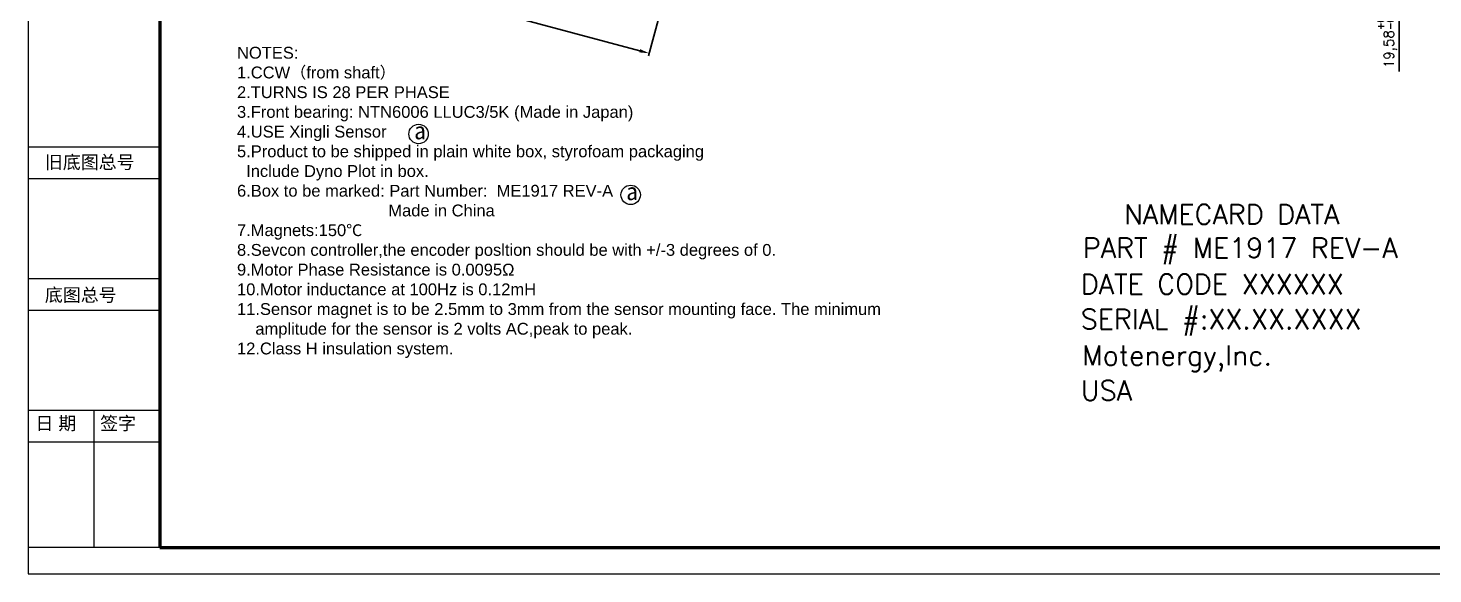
# Model space of a CAD drawing. Header units: millimetres. Extents: x 3703 to 4905, y -22764 to -21944.
# Drawn here: x 3703 to 4416, y -22764 to -22487 of the extents above; entities that cross this region are included whole.
import ezdxf

# ---------------------------------------------------------------- set-up
doc = ezdxf.new("R2010")
doc.units = ezdxf.units.MM
doc.header["$MEASUREMENT"] = 0
for name, color, linetype, lineweight in [('AM_0', 7, 'Continuous', 60), ('BTITLE', 7, 'Continuous', 20), ('DIM', 1, 'Continuous', 18), ('G尺寸线', 140, 'Continuous', 13), ('Layer4', 3, 'Continuous', 18), ('细实线', 4, 'Continuous', 20)]:
    doc.layers.add(name, color=color, linetype=linetype, lineweight=lineweight)
doc.styles.get("Standard").update_dxf_attribs({"font": 'romans.shx'})
doc.dimstyles.new('ISO-25$0', dxfattribs={"dimtxt": 5, "dimasz": 5, "dimexe": 1.25, "dimexo": 1, "dimtad": 1, "dimzin": 9, "dimtxsty": 'Standard', "dimcen": 4.5, "dimazin": 2, "dimtfac": 1, "dimtmove": 0, "dimatfit": 3, "dimfxl": 1, "dimarcsym": 0})

# ---------------------------------------------------------------- blocks, each defined once
blk = doc.blocks.new('*D33')
at = {"layer": 'DIM', "color": 0, "lineweight": -2, "transparency": 16777216}
for p, q in [((4433.84, -22447.63), (4397.45, -22447.63)), ((4398.7, -22452.63), (4398.7, -22462.21)), ((4436.23, -22467.21), (4397.45, -22467.21)), ((4398.7, -22467.21), (4398.7, -22509.44))]:
    blk.add_line(p, q, dxfattribs=at)
at = {"layer": 'DIM', "color": 0, "transparency": 16777216}
for points in [[(4397.87, -22452.63), (4399.53, -22452.63), (4398.7, -22447.63)], [(4397.87, -22462.21), (4399.53, -22462.21), (4398.7, -22467.21)]]:
    blk.add_solid(points, dxfattribs=at)
at = {"layer": 'DIM', "color": 7, "transparency": 16777216, "insert": (4392.61, -22490.83), "char_height": 5, "attachment_point": 5, "rotation": 90}
blk.add_mtext('19,58{\\H3.500000;\\S+0^ -0,13;}', dxfattribs=at)
blk = doc.blocks.new('*D21')
at = {"layer": 'G尺寸线', "color": 0, "lineweight": -2, "transparency": 16777216}
for p, q in [((3904.13, -22391.91), (3884.37, -22465.63)), ((4037.42, -22427.62), (4017.67, -22501.35)), ((3889.53, -22465.72), (4013.16, -22498.85))]:
    blk.add_line(p, q, dxfattribs=at)
at = {"layer": 'G尺寸线', "color": 0, "transparency": 16777216}
for points in [[(3889.74, -22464.91), (3889.31, -22466.52), (3884.7, -22464.42)], [(4013.38, -22498.04), (4012.95, -22499.65), (4017.99, -22500.14)]]:
    blk.add_solid(points, dxfattribs=at)
at = {"layer": 'G尺寸线', "color": 0, "transparency": 16777216, "insert": (3949.55, -22478.56), "char_height": 5, "attachment_point": 5, "rotation": 345}
blk.add_mtext('138', dxfattribs=at)

msp = doc.modelspace()

# ---------------------------------------------------------------- linework, layer by layer
at = {"lineweight": 50}
for p, q in [((3769.417, -21956.993), (3769.417, -22750.874)), ((3769.417, -22750.874), (4892.077, -22750.874))]:
    msp.add_line(p, q, dxfattribs=at)
at = {"layer": 'Layer4'}
for centre in [(3900.873, -22541.083), (4008.562, -22571.956)]:
    msp.add_circle(centre, 4.922, dxfattribs=at)
at = {"layer": '细实线', "color": 3, "lineweight": 20}
for p, q in [((3702.592, -21943.628), (3702.592, -22764.239)), ((3769.417, -22547.726), (3702.592, -22547.726)), ((3769.417, -22563.764), (3702.592, -22563.764)), ((3769.417, -22614.551), (3702.592, -22614.551)), ((3769.417, -22630.589), (3702.592, -22630.589)), ((3769.417, -22681.376), (3702.592, -22681.376)), ((3736.005, -22681.376), (3736.005, -22750.874)), ((3769.417, -22697.414), (3702.592, -22697.414)), ((3769.417, -22750.874), (3702.592, -22750.874)), ((3702.592, -22764.239), (4905.442, -22764.239))]:
    msp.add_line(p, q, dxfattribs=at)

# ---------------------------------------------------------------- texts
at = {"attachment_point": 1}
for s, insert, char_height, width in [('{\\fSimSun|b0|i0|c134|p2;a}', (3898.605, -22535.003), 8.748, 27.9936), ('{\\fￋￎￌ￥|b0|i0|c134|p2;旧底图总号}', (3711.089, -22552.014), 6.6825, 115.88276), ('{\\fSimSun|b0|i0|c134|p2;a}', (4006.294, -22565.876), 8.748, 27.9936), ('{\\fￋￎￌ￥|b0|i0|c134|p2;底图总号}', (3711.089, -22619.378), 6.6825, 39.28241), ('{\\fￋￎￌ￥|b0|i0|c134|p2;日 期}', (3706.354, -22684.5), 6.6825, 71.15232), ('{\\fￋￎￌ￥|b0|i0|c134|p2;签字}', (3739.155, -22684.5), 6.6825, 71.15232)]:
    msp.add_mtext(s, dxfattribs=dict(at, insert=insert, char_height=char_height, width=width))
at = {"layer": 'AM_0', "lineweight": 18, "insert": (3808.665, -22496.85), "char_height": 6, "width": 359.45834, "attachment_point": 1}
msp.add_mtext('{\\fArial|b0|i0|c0|p34;NOTES:\\P1.CCW\\fSimSun|b0|i0|c134|p2;（\\fArial|b0|i0|c0|p34;from shaft\\fSimSun|b0|i0|c134|p2;）\\P\\fArial|b0|i0|c0|p34;2.TURNS IS 28 PER PHASE\\P3.Front bearing: NTN6006 LLUC3/5K (Made in Japan)\\P4.USE Xingli Sensor\\P5.Product to be shipped in plain white box, styrofoam packaging\\P  Include Dyno Plot in box.\\P6.Box to be marked: Part Number:  ME1917 REV-A\\P                                 Made in China\\P7.Magnets:150\\fSimSun|b0|i0|c134|p2;℃\\P\\fArial|b0|i0|c0|p34;8.Sevcon controller,the encoder posltion should be with +/-3 degrees of 0.\\P9.Motor Phase Resistance is 0.0095Ω\\P10.Motor inductance at 100Hz is 0.12mH\\P11.Sensor magnet is to be 2.5mm to 3mm from the sensor mounting face. The minimum \\P    amplitude for the sensor is 2 volts AC,peak to peak.\\P12.Class H insulation system.}', dxfattribs=at)
at = {"layer": 'BTITLE'}
for s, p in [('PART # ME1917 REV-A', (4238.17, -22603.878)), ('DATE CODE XXXXXX', (4237.094, -22622.269)), ('SERIAL #:XX.XX.XXXX', (4237.094, -22640.026)), ('Motenergy,Inc.', (4237.841, -22658.409)), ('USA', (4237.142, -22676.233))]:
    msp.add_text(s, height=10.08, dxfattribs=at).set_placement(p)
at = {"layer": 'BTITLE', "insert": (4259.082, -22576.782), "char_height": 10.08, "attachment_point": 1}
msp.add_mtext('{\\Ftxt.shx;NAMECARD} {\\Ftxt.shx;DATA}', dxfattribs=at)

# ---------------------------------------------------------------- dimensions: what is measured, and where the dimension line sits
at = {"layer": 'DIM'}
dim = msp.add_linear_dim(base=(4398.699, -22467.209), p1=(4434.836, -22447.629), p2=(4437.226, -22467.209), angle=90, dimstyle='ISO-25$0', override={"dimgap": 1.2, "dimclrt": 7, "dimtol": 1, "dimlim": 0, "dimtm": 0.13, "dimtfac": 0.7}, dxfattribs=at)
dim.commit()
dim.dimension.update_dxf_attribs({"geometry": '*D33', "text_midpoint": (4398.699, -22490.826), "dimtype": 160})
at = {"layer": 'G尺寸线'}
dim = msp.add_linear_dim(base=(4017.995, -22500.14), p1=(3904.386, -22390.942), p2=(4037.684, -22426.659), angle=345, dimstyle='ISO-25$0', dxfattribs=at)
dim.commit()
dim.dimension.update_dxf_attribs({"geometry": '*D21', "text_midpoint": (3948.739, -22481.582), "dimtype": 161})

doc.saveas('drawing.dxf')
